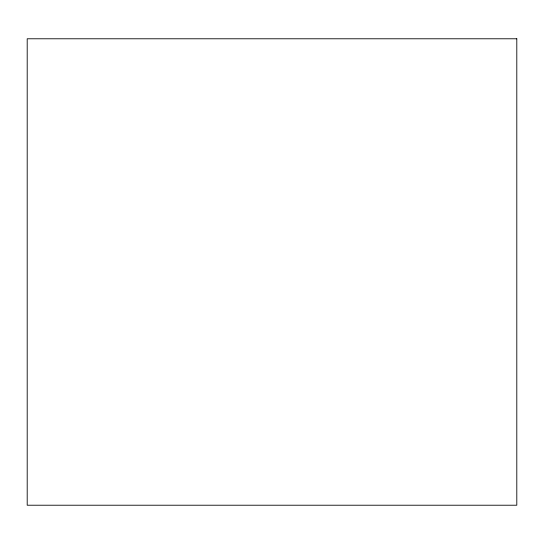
<?xml version="1.0" encoding="UTF-8"?>
<svg xmlns="http://www.w3.org/2000/svg" width="544" height="544" viewBox="0 0 544 544"><rect width="100%" height="100%" fill="white"/><g stroke="black" fill="none" stroke-linecap="round" stroke-linejoin="round"><path stroke-width="0.82" d="M516.8 38.78L27.2 38.78L27.2 505.22L516.8 505.22L516.8 38.78"/></g></svg>
